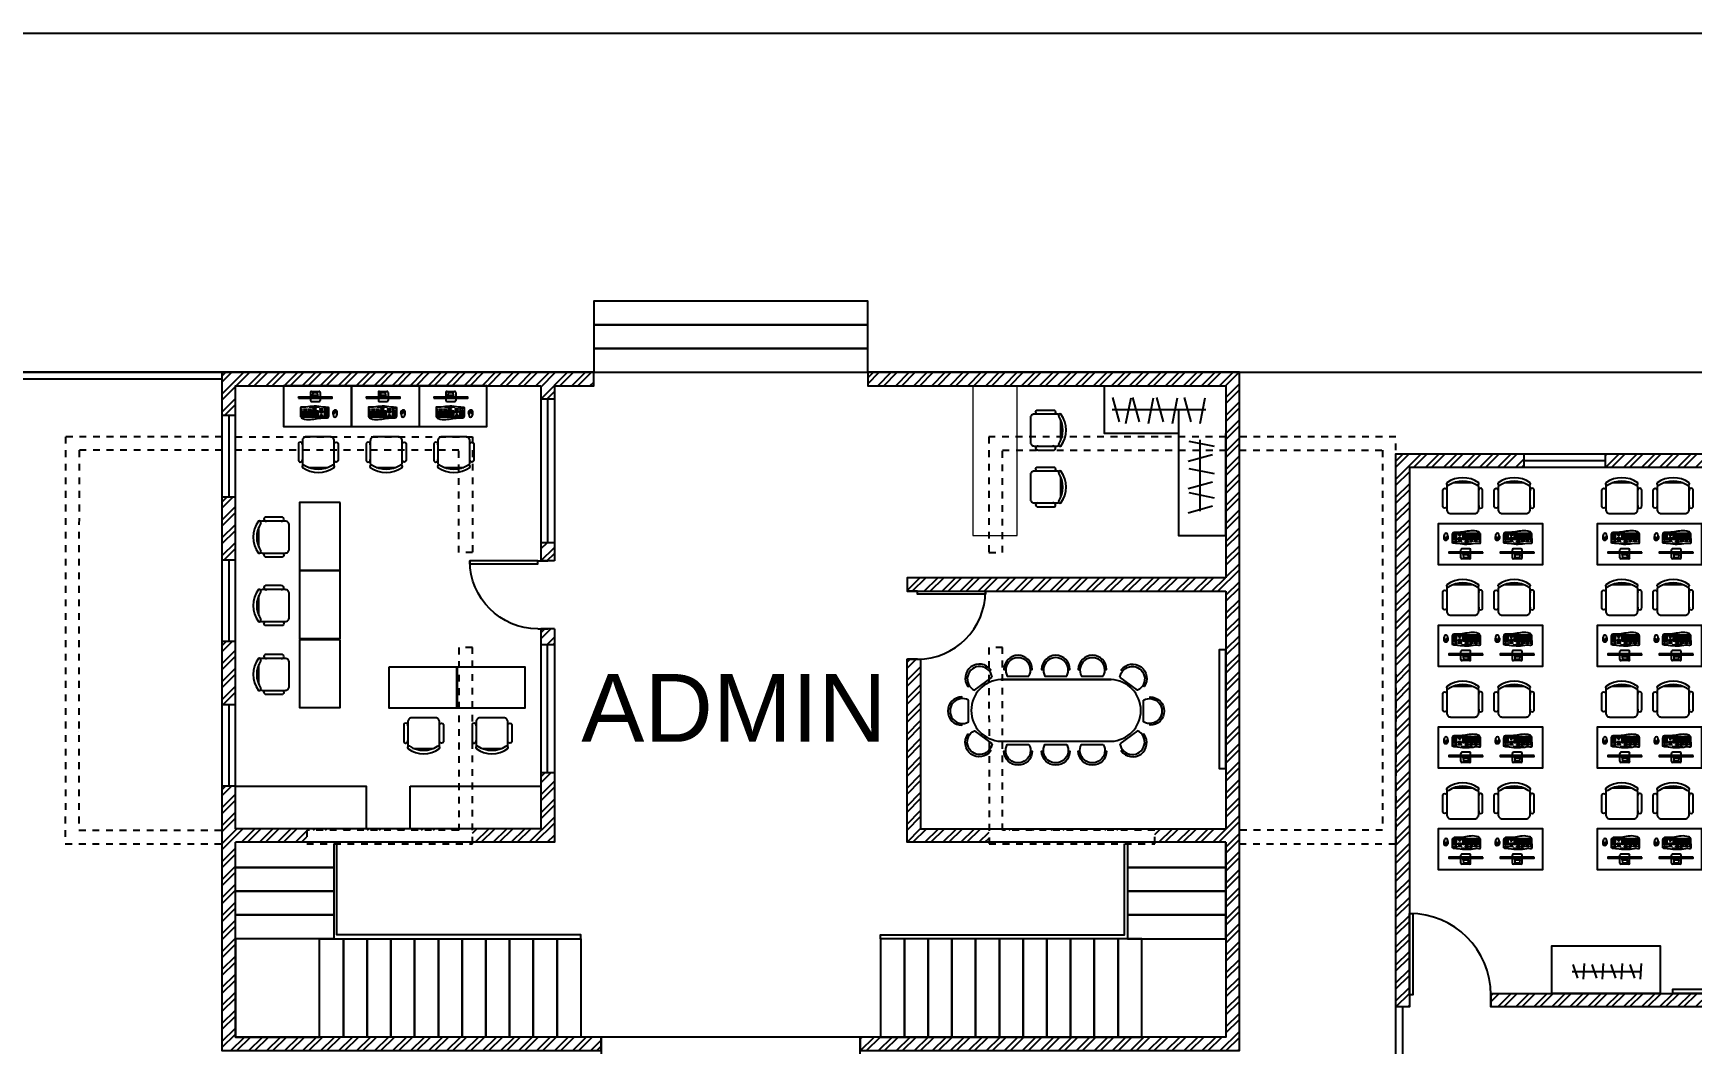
# Model space of a CAD drawing. Header units: metres. Extents: x 217 to 1422, y -179 to 129.
# Drawn here: x 1212.67 to 1237.12, y 86.09 to 100.99 of the extents above; entities that cross this region are included whole.
import ezdxf

# ---------------------------------------------------------------- set-up
doc = ezdxf.new("R2010")
doc.units = ezdxf.units.M
doc.header["$LTSCALE"] = 0.5
doc.header["$MEASUREMENT"] = 0
doc.linetypes.add('DASHED2', pattern=[0.375, 0.25, -0.125])
doc.styles.get("Standard").update_dxf_attribs({"font": 'arial.ttf'})
pattern_1 = [(45, (801.5905, 0), (-0.13258252, 0.13258252), []), (45, (801.67888, 0), (-0.13258252, 0.13258252), [])]

# ---------------------------------------------------------------- blocks, each defined once
blk = doc.blocks.new('*U14')
for p, q in [((-40, 0), (-40, 6)), ((0, 0), (0, 6))]:
    blk.add_line(p, q)
blk.add_lwpolyline([(0, 0), (0, -40), (-1.75, -40), (-1.75, 0)], close=True)
blk.add_arc((0, 0), 40, 180, 270)
blk = doc.blocks.new('Dell S2340T 23-Inch 10-point Multi-Touch Monitor')
at = {"color": 0}
for p, q in [((-269, -94), (-264, -89)), ((-264, -89), (264, -89)), ((-77, -17), (-77, -89)), ((-77, -109), (-77, -143)), ((-40, -70), (-36, -14)), ((-29, -14), (-29, -17)), ((-29, -14), (-29, -17)), ((-25, -60), (-25, -82)), ((-25, -60), (-24, -60)), ((-24, -60), (-24, -89)), ((-24, -63), (24, -63)), ((24, -60), (24, -89)), ((24, -60), (25, -60)), ((25, -60), (25, -82)), ((29, -14), (29, -17)), ((29, -14), (29, -17)), ((40, -70), (36, -14)), ((77, -17), (77, -89)), ((77, -109), (77, -143)), ((269, -94), (264, -89))]:
    blk.add_line(p, q, dxfattribs=at)
for points in [[(-60, 0), (60, 0)], [(-269, -109), (269, -109), (269, -94), (-269, -94), (-269, -109)], [(-60, -160), (60, -160)], [(-36, -14), (36, -14)], [(-29, -17), (29, -17)], [(-29, -17), (29, -17)]]:
    blk.add_lwpolyline(points, dxfattribs=at)
for points in [[(-40, -70, 0.263666), (-37, -80), (-34, -82), (-25, -82)], [(40, -70, -0.263666), (37, -80), (34, -82), (25, -82)]]:
    blk.add_lwpolyline(points, format="xyb", dxfattribs=at)
for centre, radius in [((-61, -4), 1.73), ((-46, -4), 1.73), ((-36, -102), 1.14), ((-32, -4), 1.73), ((-18, -4), 1.73), ((-3, -4), 1.73), ((11, -4), 1.73), ((25, -4), 1.73), ((36, -102), 1.14), ((39, -4), 1.73)]:
    blk.add_circle(centre, radius, dxfattribs=at)
for centre, start, end in [((-60, -17), 90, 180), ((60, -17), 0, 90), ((-60, -143), 180, 270), ((60, -143), 270, 0)]:
    blk.add_arc(centre, 17.2, start, end, dxfattribs=at)
blk = doc.blocks.new('keyboard_top')
at = {"color": 0}
for points in [[(233, -76), (233, -26, 0.165941), (205, -17, -0.04592), (141, -12, 0.046884), (0, 0, 0.043941), (-135, -14, -0.081459), (-182, -12, 0.073722), (-206, -13, 0.278236), (-218, -23), (-217, -154, 0.414214), (-202, -168), (218, -167, 0.414214), (233, -152)], [(218, -167), (-202, -168, -0.198912), (-213, -164, 0.237087), (-181, -196, 0.110077), (-61, -209, 0.017919), (47, -193, -0.053396), (161, -185, 0.017301), (204, -185, 0.36209), (228, -163, -0.184401), (218, -167)]]:
    blk.add_lwpolyline(points, format="xyb", close=True, dxfattribs=at)
at = {"color": 0, "lineweight": 0}
for points in [[(-201, -38), (-189, -38)], [(-201, -38), (-201, -51)], [(-201, -51), (-189, -51)], [(-200, -70), (-188, -70)], [(-200, -70), (-200, -83)], [(-200, -83), (-188, -83)], [(-200, -87), (-188, -86)], [(-200, -87), (-200, -100)], [(-200, -100), (-188, -99)], [(-200, -104), (-188, -104)], [(-200, -104), (-200, -117)], [(-200, -117), (-188, -117)], [(-200, -122), (-173, -122)], [(-200, -122), (-200, -135)], [(-200, -135), (-173, -135)], [(-200, -139), (-173, -139)], [(-200, -139), (-200, -152)], [(-200, -152), (-173, -152)], [(-189, -38), (-189, -51)], [(-188, -70), (-188, -83)], [(-188, -86), (-188, -99)], [(-188, -104), (-188, -117)], [(-185, -70), (-185, -83)], [(-185, -70), (-173, -70)], [(-185, -83), (-173, -83)], [(-185, -86), (-185, -99)], [(-185, -86), (-173, -86)], [(-185, -99), (-173, -99)], [(-185, -104), (-173, -104)], [(-185, -104), (-185, -117)], [(-185, -117), (-173, -117)], [(-173, -70), (-173, -83)], [(-173, -86), (-173, -99)], [(-173, -104), (-173, -117)], [(-173, -122), (-173, -135)], [(-173, -139), (-173, -152)], [(-171, -38), (-171, -51)], [(-171, -38), (-159, -38)], [(-171, -51), (-159, -51)], [(-170, -70), (-170, -83)], [(-170, -70), (-158, -70)], [(-170, -83), (-158, -83)], [(-170, -86), (-170, -99)], [(-170, -86), (-158, -86)], [(-170, -99), (-158, -99)], [(-170, -104), (-158, -104)], [(-170, -104), (-170, -117)], [(-170, -117), (-158, -117)], [(-170, -122), (-170, -135)], [(-170, -122), (-158, -122)], [(-170, -135), (-158, -135)], [(-170, -139), (-158, -139)], [(-170, -139), (-170, -152)], [(-170, -152), (-158, -152)], [(-159, -38), (-159, -51)], [(-158, -70), (-158, -83)], [(-158, -86), (-158, -99)], [(-158, -104), (-158, -117)], [(-158, -122), (-158, -135)], [(-158, -139), (-158, -152)], [(-156, -38), (-156, -51)], [(-156, -38), (-144, -38)], [(-156, -51), (-144, -51)], [(-156, -70), (-144, -70)], [(-156, -70), (-156, -83)], [(-156, -83), (-144, -83)], [(-156, -86), (-144, -86)], [(-156, -86), (-156, -99)], [(-156, -99), (-144, -99)], [(-156, -104), (-144, -104)], [(-156, -104), (-156, -117)], [(-156, -117), (-144, -117)], [(-156, -122), (-144, -122)], [(-156, -122), (-156, -135)], [(-156, -135), (-144, -135)], [(-156, -139), (-156, -152)], [(-156, -139), (-129, -139)], [(-156, -152), (-129, -152)], [(-144, -38), (-144, -51)], [(-144, -70), (-144, -83)], [(-144, -86), (-144, -99)], [(-144, -104), (-144, -117)], [(-144, -122), (-144, -135)], [(-142, -38), (-130, -38)], [(-142, -38), (-142, -51)], [(-142, -51), (-130, -51)], [(-141, -70), (-141, -83)], [(-141, -70), (-129, -70)], [(-141, -83), (-129, -83)], [(-141, -86), (-141, -99)], [(-141, -86), (-129, -86)], [(-141, -99), (-129, -99)], [(-141, -104), (-129, -104)], [(-141, -104), (-141, -117)], [(-141, -117), (-129, -117)], [(-141, -122), (-129, -122)], [(-141, -122), (-141, -135)], [(-141, -135), (-129, -135)], [(-130, -38), (-130, -51)], [(-129, -70), (-129, -83)], [(-129, -86), (-129, -99)], [(-129, -104), (-129, -117)], [(-129, -122), (-129, -135)], [(-129, -139), (-129, -152)], [(-127, -38), (-127, -51)], [(-127, -38), (-115, -38)], [(-127, -51), (-115, -51)], [(-126, -70), (-126, -83)], [(-126, -70), (-114, -70)], [(-126, -83), (-114, -83)], [(-126, -86), (-126, -99)], [(-126, -86), (-114, -86)], [(-126, -99), (-114, -99)], [(-126, -104), (-114, -104)], [(-126, -104), (-126, -117)], [(-126, -117), (-114, -117)], [(-126, -122), (-126, -135)], [(-126, -122), (-114, -122)], [(-126, -135), (-114, -135)], [(-126, -139), (-11, -138)], [(-126, -139), (-126, -152)], [(-126, -152), (-11, -151)], [(-115, -38), (-115, -51)], [(-114, -70), (-114, -83)], [(-114, -86), (-114, -99)], [(-114, -104), (-114, -117)], [(-114, -122), (-114, -135)], [(-112, -70), (-100, -70)], [(-112, -70), (-112, -83)], [(-112, -83), (-100, -83)], [(-112, -86), (-100, -86)], [(-112, -86), (-112, -99)], [(-112, -99), (-100, -99)], [(-112, -104), (-100, -104)], [(-112, -104), (-112, -117)], [(-112, -117), (-100, -117)], [(-112, -122), (-100, -122)], [(-112, -122), (-112, -135)], [(-112, -135), (-100, -135)], [(-101, -38), (-101, -51)], [(-101, -38), (-89, -38)], [(-101, -51), (-89, -51)], [(-100, -70), (-100, -83)], [(-100, -86), (-100, -99)], [(-100, -104), (-100, -117)], [(-100, -122), (-100, -135)], [(-97, -70), (-97, -83)], [(-97, -70), (-85, -70)], [(-97, -83), (-85, -83)], [(-97, -86), (-97, -99)], [(-97, -86), (-85, -86)], [(-97, -99), (-85, -99)], [(-97, -104), (-85, -103)], [(-97, -104), (-97, -117)], [(-97, -117), (-85, -116)], [(-97, -122), (-85, -121)], [(-97, -122), (-96, -135)], [(-96, -135), (-84, -134)], [(-89, -38), (-89, -51)], [(-86, -38), (-86, -51)], [(-86, -38), (-74, -38)], [(-86, -51), (-74, -51)], [(-85, -70), (-85, -83)], [(-85, -86), (-85, -99)], [(-85, -103), (-85, -116)], [(-85, -121), (-84, -134)], [(-82, -70), (-70, -69)], [(-82, -70), (-82, -83)], [(-82, -83), (-70, -82)], [(-82, -86), (-82, -99)], [(-82, -86), (-70, -86)], [(-82, -99), (-70, -99)], [(-82, -103), (-70, -103)], [(-82, -103), (-81, -116)], [(-81, -116), (-69, -116)], [(-81, -121), (-81, -134)], [(-81, -121), (-69, -121)], [(-81, -134), (-69, -134)], [(-74, -38), (-74, -51)], [(-72, -38), (-60, -38)], [(-72, -38), (-72, -51)], [(-72, -51), (-60, -51)], [(-70, -69), (-70, -82)], [(-70, -86), (-70, -99)], [(-70, -103), (-69, -116)], [(-69, -121), (-69, -134)], [(-68, -69), (-56, -69)], [(-68, -69), (-67, -82)], [(-67, -82), (-55, -82)], [(-67, -86), (-55, -86)], [(-67, -86), (-67, -99)], [(-67, -99), (-55, -99)], [(-67, -103), (-55, -103)], [(-67, -103), (-67, -116)], [(-67, -116), (-55, -116)], [(-67, -121), (-55, -121)], [(-67, -121), (-67, -134)], [(-67, -134), (-55, -134)], [(-60, -38), (-60, -51)], [(-57, -38), (-57, -51)], [(-57, -38), (-45, -38)], [(-57, -51), (-45, -51)], [(-56, -69), (-55, -82)], [(-55, -86), (-55, -99)], [(-55, -103), (-55, -116)], [(-55, -121), (-55, -134)], [(-52, -69), (-52, -82)], [(-52, -69), (-40, -69)], [(-52, -82), (-40, -82)], [(-52, -86), (-52, -99)], [(-52, -86), (-40, -86)], [(-52, -99), (-40, -99)], [(-52, -103), (-40, -103)], [(-52, -103), (-52, -116)], [(-52, -116), (-40, -116)], [(-52, -121), (-40, -121)], [(-52, -121), (-52, -134)], [(-52, -134), (-40, -134)], [(-45, -38), (-45, -51)], [(-40, -69), (-40, -82)], [(-40, -86), (-40, -99)], [(-40, -103), (-40, -116)], [(-40, -121), (-40, -134)], [(-37, -69), (-37, -82)], [(-37, -69), (-25, -69)], [(-37, -82), (-25, -82)], [(-37, -86), (-37, -99)], [(-37, -86), (-25, -86)], [(-37, -99), (-25, -99)], [(-37, -103), (-25, -103)], [(-37, -103), (-37, -116)], [(-37, -116), (-25, -116)], [(-37, -121), (-37, -134)], [(-37, -121), (-25, -121)], [(-37, -134), (-25, -134)], [(-28, -19), (1, -18)], [(-28, -38), (-16, -37)], [(-28, -38), (-28, -51)], [(-28, -51), (-16, -50)], [(-26, -16), (1, -16)], [(-25, -69), (-25, -82)], [(-25, -86), (-25, -99)], [(-25, -103), (-25, -116)], [(-25, -121), (-25, -134)], [(-23, -69), (-11, -69)], [(-23, -69), (-23, -82)], [(-23, -82), (-11, -82)], [(-23, -86), (-11, -86)], [(-23, -86), (-23, -99)], [(-23, -99), (-11, -99)], [(-23, -103), (-11, -103)], [(-23, -103), (-23, -116)], [(-23, -116), (-11, -116)], [(-23, -121), (-11, -121)], [(-23, -121), (-23, -134)], [(-23, -134), (-11, -134)], [(-16, -37), (-16, -50)], [(-13, -37), (-13, -50)], [(-13, -37), (-1, -37)], [(-13, -50), (-1, -50)], [(-11, -69), (-11, -82)], [(-11, -86), (-11, -99)], [(-11, -103), (-11, -116)], [(-11, -121), (-11, -134)], [(-11, -138), (-11, -151)], [(-8, -69), (-8, -82)], [(-8, -69), (4, -69)], [(-8, -82), (4, -82)], [(-8, -86), (-8, -99)], [(-8, -86), (4, -86)], [(-8, -99), (4, -99)], [(-8, -103), (4, -103)], [(-8, -103), (-8, -116)], [(-8, -116), (4, -116)], [(-8, -121), (4, -121)], [(-8, -121), (-8, -134)], [(-8, -134), (4, -134)], [(-7, -138), (20, -138)], [(-7, -138), (-7, -151)], [(-7, -151), (20, -151)], [(-1, -37), (-1, -50)], [(1, -7), (1, -16)], [(1, -18), (1, -25)], [(2, -37), (14, -37)], [(2, -37), (2, -50)], [(2, -50), (14, -50)], [(4, -7), (5, -16)], [(4, -69), (4, -82)], [(4, -86), (4, -99)], [(4, -103), (4, -116)], [(4, -121), (4, -134)], [(5, -16), (30, -16)], [(5, -18), (5, -25)], [(5, -18), (30, -18)], [(7, -69), (7, -82)], [(7, -69), (19, -69)], [(7, -82), (19, -82)], [(7, -86), (7, -99)], [(7, -86), (19, -86)], [(7, -99), (19, -99)], [(7, -103), (19, -103)], [(7, -103), (8, -116)], [(8, -116), (20, -116)], [(8, -121), (8, -134)], [(8, -121), (20, -121)], [(8, -134), (20, -134)], [(14, -37), (14, -50)], [(17, -37), (17, -50)], [(17, -37), (29, -37)], [(17, -50), (29, -50)], [(19, -69), (19, -82)], [(19, -86), (19, -99)], [(19, -103), (20, -116)], [(20, -121), (20, -134)], [(20, -138), (20, -151)], [(23, -69), (35, -69)], [(23, -69), (23, -82)], [(23, -82), (35, -82)], [(23, -86), (35, -86)], [(23, -86), (23, -99)], [(23, -99), (35, -99)], [(23, -103), (35, -103)], [(23, -103), (23, -116)], [(23, -116), (35, -116)], [(23, -121), (65, -121)], [(23, -121), (23, -134)], [(23, -134), (65, -134)], [(23, -138), (35, -138)], [(23, -138), (23, -151)], [(23, -151), (35, -151)], [(29, -37), (29, -50)], [(35, -69), (35, -82)], [(35, -86), (35, -99)], [(35, -103), (35, -116)], [(35, -138), (35, -151)], [(38, -69), (38, -82)], [(38, -69), (65, -69)], [(38, -82), (65, -82)], [(38, -86), (38, -99)], [(38, -86), (50, -86)], [(38, -99), (50, -99)], [(38, -103), (65, -103)], [(38, -103), (38, -116)], [(38, -116), (65, -116)], [(38, -138), (65, -138)], [(38, -138), (38, -151)], [(38, -151), (65, -151)], [(50, -86), (50, -99)], [(53, -86), (53, -99)], [(53, -86), (65, -86)], [(53, -99), (65, -99)], [(65, -69), (65, -82)], [(65, -86), (65, -99)], [(65, -103), (65, -116)], [(65, -121), (65, -134)], [(65, -138), (65, -151)], [(82, -37), (82, -50)], [(82, -37), (94, -37)], [(82, -50), (94, -50)], [(83, -69), (83, -82)], [(83, -69), (95, -69)], [(83, -82), (95, -82)], [(83, -85), (83, -98)], [(83, -85), (95, -85)], [(83, -98), (95, -98)], [(89, -138), (101, -138)], [(89, -138), (89, -151)], [(89, -151), (101, -151)], [(94, -37), (94, -50)], [(95, -69), (95, -82)], [(95, -85), (95, -98)], [(97, -37), (97, -50)], [(97, -37), (109, -37)], [(97, -50), (109, -50)], [(98, -69), (98, -82)], [(98, -69), (110, -69)], [(98, -82), (110, -82)], [(98, -85), (98, -98)], [(98, -85), (110, -85)], [(98, -98), (110, -98)], [(101, -138), (101, -151)], [(104, -121), (104, -134)], [(104, -121), (116, -121)], [(104, -134), (116, -134)], [(104, -138), (116, -138)], [(104, -138), (104, -151)], [(104, -151), (116, -151)], [(109, -37), (109, -50)], [(110, -69), (110, -82)], [(110, -85), (110, -98)], [(111, -37), (123, -37)], [(111, -37), (111, -50)], [(111, -50), (123, -50)], [(112, -69), (124, -69)], [(112, -69), (112, -82)], [(112, -82), (124, -82)], [(112, -85), (124, -85)], [(112, -85), (112, -98)], [(112, -98), (124, -98)], [(116, -121), (116, -134)], [(116, -138), (116, -151)], [(119, -138), (131, -138)], [(119, -138), (119, -151)], [(119, -151), (131, -151)], [(123, -37), (123, -50)], [(124, -69), (124, -82)], [(124, -85), (124, -98)], [(126, -37), (126, -50)], [(126, -37), (138, -37)], [(126, -50), (138, -50)], [(127, -69), (127, -82)], [(127, -69), (139, -69)], [(127, -82), (139, -82)], [(127, -85), (128, -98)], [(127, -85), (139, -85)], [(128, -98), (140, -98)], [(131, -138), (131, -151)], [(138, -37), (138, -50)], [(139, -69), (139, -82)], [(139, -85), (140, -98)], [(156, -35), (156, -48)], [(156, -35), (168, -35)], [(156, -48), (168, -48)], [(157, -69), (157, -82)], [(157, -69), (169, -69)], [(157, -82), (169, -82)], [(157, -85), (157, -98)], [(157, -85), (169, -85)], [(157, -98), (169, -98)], [(157, -103), (169, -103)], [(157, -103), (157, -116)], [(157, -116), (169, -116)], [(157, -121), (157, -134)], [(157, -121), (169, -121)], [(157, -134), (169, -134)], [(157, -138), (169, -138)], [(157, -138), (157, -151)], [(157, -151), (169, -151)], [(168, -35), (168, -48)], [(169, -69), (169, -82)], [(169, -85), (169, -98)], [(169, -103), (169, -116)], [(169, -121), (169, -134)], [(169, -138), (169, -151)], [(172, -69), (184, -69)], [(172, -69), (172, -82)], [(172, -82), (184, -82)], [(172, -85), (184, -85)], [(172, -85), (172, -98)], [(172, -98), (184, -98)], [(172, -103), (184, -102)], [(172, -103), (172, -116)], [(172, -116), (184, -115)], [(172, -121), (184, -120)], [(172, -121), (172, -134)], [(172, -134), (184, -133)], [(172, -138), (184, -138)], [(172, -138), (172, -151)], [(172, -151), (184, -151)], [(176, -34), (176, -47)], [(176, -34), (188, -34)], [(176, -47), (188, -47)], [(184, -69), (184, -82)], [(184, -85), (184, -98)], [(184, -102), (184, -115)], [(184, -120), (184, -133)], [(184, -138), (184, -151)], [(187, -69), (199, -68)], [(187, -69), (187, -82)], [(187, -82), (199, -81)], [(187, -85), (187, -98)], [(187, -85), (199, -85)], [(187, -98), (199, -98)], [(187, -102), (199, -102)], [(187, -102), (187, -115)], [(187, -115), (199, -115)], [(187, -120), (199, -120)], [(187, -120), (187, -133)], [(187, -133), (199, -133)], [(187, -138), (199, -138)], [(187, -138), (187, -151)], [(187, -151), (199, -151)], [(188, -34), (188, -47)], [(197, -34), (197, -47)], [(197, -34), (209, -34)], [(197, -47), (209, -47)], [(199, -68), (199, -81)], [(199, -85), (199, -98)], [(199, -102), (199, -115)], [(199, -120), (199, -133)], [(199, -138), (199, -151)], [(202, -68), (202, -81)], [(202, -68), (214, -68)], [(202, -81), (214, -81)], [(202, -85), (202, -98)], [(202, -85), (214, -85)], [(202, -98), (214, -98)], [(202, -102), (214, -102)], [(202, -102), (202, -115)], [(202, -115), (214, -115)], [(202, -120), (202, -133)], [(202, -120), (214, -120)], [(202, -133), (214, -133)], [(202, -138), (214, -138)], [(202, -138), (202, -151)], [(202, -151), (214, -151)], [(209, -34), (209, -47)], [(214, -68), (214, -81)], [(214, -85), (214, -98)], [(214, -102), (214, -115)], [(214, -120), (214, -133)], [(214, -138), (214, -151)]]:
    blk.add_lwpolyline(points, dxfattribs=at)
for points in [[(1, -25, -0.037715), (-22, -24, -0.328345), (-28, -19)], [(-26, -16, -0.157731), (-22, -12, -0.08747), (1, -7, -0.08747)], [(4, -7, -0.086643), (27, -12, -0.237073), (30, -16)], [(30, -18, -0.11266), (29, -21, -0.188542), (24, -24, -0.031584), (5, -25, -0.031584)]]:
    blk.add_lwpolyline(points, format="xyb", dxfattribs=at)
for centre in [(-74, -18), (-64, -18), (-55, -18), (-46, -18), (-36, -18), (38, -18), (48, -18), (57, -18), (67, -18), (76, -18)]:
    blk.add_circle(centre, 3.55, dxfattribs=at)
blk = doc.blocks.new('mouse')
for points in [[(334045, 233767, 0.241004), (334019, 233758, 0.217003), (334017, 233677, 0.752527), (334065, 233674, 0.115399), (334076, 233730, 0.099122), (334070, 233756, 0.240483), (334045, 233767)], [(334035, 233767, 0.055019), (334030, 233749, 0.050601), (334029, 233733, -0.084687), (334028, 233722, -0.175899), (334016, 233704, -0.569307), (334010, 233707, -0.064428), (334010, 233730, -0.081238), (334019, 233758, -0.150456), (334035, 233767)], [(334054, 233766, -0.141108), (334056, 233732, 0.211379), (334058, 233722, 0.412702), (334028, 233722, 0.176997), (334030, 233733, -0.141094), (334036, 233767, -0.080592), (334045, 233767, -0.075205), (334054, 233766)], [(334040, 233743), (334041, 233757, -0.837339), (334046, 233756), (334046, 233740, -1), (334040, 233740)], [(334056, 233766, -0.071754), (334059, 233744, -0.043169), (334058, 233730, 0.269309), (334069, 233701, 0.36617), (334074, 233703, 0.160325), (334070, 233756, 0.150096), (334056, 233766)]]:
    blk.add_lwpolyline(points, format="xyb", close=True)
blk = doc.blocks.new('ghe 2')
blk.add_line((-466, 151), (-466, -151))
for points in [[(-121, 243, 1.333333), (-121, 304), (-362, 304, 1), (-344, 243)], [(-434, 213, 0.829608), (-466, 243, 0.333333), (-466, -243, 0.829608), (-434, -213)], [(-433, 213, 0.290756), (-433, -213)], [(-433, -236, 0.120944), (-405, -243), (-61, -243, 0.414214), (0, -182), (0, 182, 0.414214), (-61, 243), (-405, 243, 0.120944), (-433, 236)], [(-121, -244, -1.333333), (-121, -305), (-344, -305, -1.333333), (-344, -244)]]:
    blk.add_lwpolyline(points, format="xyb")
blk = doc.blocks.new('computer lab desk')
at = {"ltscale": 0.5, "transparency": 33554687}
blk.add_lwpolyline([(284.111, 80.678), (283.511, 80.678), (283.511, 79.678), (284.111, 79.678)], close=True, dxfattribs=at)
at = {"transparency": 33554687, "xscale": 0.0009661835748791984, "yscale": 0.0009661835748791984, "zscale": 0.0009661835748791984}
blk.add_blockref('ghe 2', (283.361, 80.167), dxfattribs=at)
at = {"transparency": 33554687, "xscale": 0.0009295408759650754, "yscale": 0.0009295408759650754, "zscale": 0.0009295408759650754, "rotation": 270}
for name, p in [('Dell S2340T 23-Inch 10-point Multi-Touch Monitor', (284.031, 80.211)), ('keyboard_top', (283.811, 80.227)), ('mouse', (66.458, 390.424))]:
    blk.add_blockref(name, p, dxfattribs=at)
blk = doc.blocks.new('computer desk 1')
at = {"ltscale": 0.5, "transparency": 33554687}
for points in [[(283.542, 79.899), (282.632, 79.899), (282.632, 79.299), (283.542, 79.299)], [(283.542, 79.299), (284.175, 79.299), (284.175, 79.899), (283.542, 79.899)]]:
    blk.add_lwpolyline(points, dxfattribs=at)
at = {"transparency": 33554687, "xscale": 0.0009295408759650756, "yscale": 0.0009295408759650756, "zscale": 0.0009295408759650756}
for name, p in [('Dell S2340T 23-Inch 10-point Multi-Touch Monitor', (283.009, 79.818)), ('Dell S2340T 23-Inch 10-point Multi-Touch Monitor', (283.767, 79.818)), ('keyboard_top', (282.993, 79.599)), ('mouse', (-27.204, -137.754)), ('keyboard_top', (283.751, 79.599)), ('mouse', (-26.445, -137.754))]:
    blk.add_blockref(name, p, dxfattribs=at)
at = {"transparency": 33554687, "xscale": 0.0009661835748791986, "yscale": 0.0009661835748791986, "zscale": 0.0009661835748791986, "rotation": 90.00000000000001}
for p in [(283.054, 79.149), (283.812, 79.149)]:
    blk.add_blockref('ghe 2', p, dxfattribs=at)
blk = doc.blocks.new('*U50')
at = {"ltscale": 0.5, "transparency": 33554687}
for p, q in [((0.084, -0.1), (0.016, 0.103)), ((0.178, 0.116), (0.165, -0.117))]:
    blk.add_line(p, q, dxfattribs=at)
blk = doc.blocks.new('*U52')
at = {"color": 0, "linetype": 'ByBlock', "lineweight": -2, "transparency": 16777216, "rotation": 270}
for p in [(320.023, 46.915), (320.023, 46.635), (320.023, 46.356), (320.023, 46.076)]:
    blk.add_blockref('*U50', p, dxfattribs=at)
blk = doc.blocks.new('*U53')
at = {"ltscale": 0.5, "transparency": 33554687}
for p, q in [((0.084, -0.1), (0.016, 0.103)), ((0.178, 0.116), (0.165, -0.117))]:
    blk.add_line(p, q, dxfattribs=at)
blk = doc.blocks.new('*U54')
at = {"color": 0, "linetype": 'ByBlock', "lineweight": -2, "transparency": 16777216, "rotation": 270}
for p in [(287.998, 81.357), (287.998, 81.078), (287.998, 80.798), (287.998, 80.518)]:
    blk.add_blockref('*U53', p, dxfattribs=at)
blk = doc.blocks.new('computer lab')
at = {"ltscale": 0.5, "transparency": 33554687}
for p, q in [((329.032, 47.168), (329.032, 47.368)), ((320.023, 46.915), (320.023, 45.892)), ((326.635, 46.843), (325.611, 46.843))]:
    blk.add_line(p, q, dxfattribs=at)
at = {"transparency": 33554687}
blk.add_lwpolyline([(327.832, 47.168), (319.67, 47.168), (319.67, 39.415), (329.032, 39.415), (329.032, 47.368), (329.232, 47.368), (329.232, 39.215), (319.47, 39.215), (319.47, 47.368), (327.832, 47.368)], close=True, dxfattribs=at)
at = {"ltscale": 0.5, "transparency": 33554687}
for points in [[(319.67, 47.168), (320.37, 47.168), (320.37, 45.668), (319.67, 45.668)], [(322.151, 47.168), (325.151, 47.168), (325.151, 47.105), (322.151, 47.105)], [(325.335, 47.168), (326.935, 47.168), (326.935, 46.468), (325.335, 46.468)]]:
    blk.add_lwpolyline(points, close=True, dxfattribs=at)
at = {"transparency": 33554687, "xscale": 0.02999999999999977, "yscale": 0.02999999999999977, "zscale": 0.02999999999999977}
blk.add_blockref('*U14', (329.032, 47.188), dxfattribs=at)
at = {"transparency": 33554687, "rotation": 270}
blk.add_blockref('*U54', (245.277, 334.841), dxfattribs=at)
at = {"transparency": 33554687}
for name, p in [('*U52', (0, 0)), ('computer lab desk', (38.027, -33.85)), ('computer desk 1', (37.403, -34.556)), ('computer desk 1', (39.746, -34.556)), ('computer desk 1', (42.09, -34.556)), ('computer desk 1', (44.434, -34.556)), ('computer desk 1', (37.403, -36.056)), ('computer desk 1', (39.746, -36.056)), ('computer desk 1', (42.09, -36.056)), ('computer desk 1', (44.434, -36.056)), ('computer desk 1', (37.403, -37.556)), ('computer desk 1', (39.746, -37.556)), ('computer desk 1', (42.09, -37.556)), ('computer desk 1', (44.434, -37.556)), ('computer desk 1', (37.403, -39.056)), ('computer desk 1', (39.746, -39.056)), ('computer desk 1', (42.09, -39.056)), ('computer desk 1', (44.434, -39.056))]:
    blk.add_blockref(name, p, dxfattribs=at)
blk = doc.blocks.new('ban12c el1200x3300')
for points in [[(-1293, 1835), (-1266, 1855, 1), (-1709, 1529), (-1682, 1548)], [(-492, 1864), (-459, 1864, 1), (-1009, 1864), (-975, 1864)], [(242, 1864), (275, 1864, 1), (-275, 1864), (-242, 1864)], [(954, 1864), (988, 1864, 1), (438, 1864), (471, 1864)], [(1301, 1835), (1274, 1855, -1), (1717, 1529), (1690, 1548)], [(-1067, 1666, 0.964167), (-1067, 466), (1076, 466, 0.964167), (1076, 1666), (-1067, 1666), (1076, 1666)], [(-1828, 1295), (-1828, 1329, 1), (-1828, 779), (-1828, 812)], [(1836, 1295), (1836, 1329, -1), (1836, 779), (1836, 812)], [(-1293, 297), (-1266, 277, -1), (-1709, 603), (-1682, 583)], [(1301, 297), (1274, 277, 1), (1717, 603), (1690, 583)], [(-492, 275), (-459, 275, -1), (-1009, 275), (-975, 275)], [(242, 275), (275, 275, -1), (-275, 275), (-242, 275)], [(954, 275), (988, 275, -1), (438, 275), (471, 275)]]:
    blk.add_lwpolyline(points, format="xyb")
for points in [[(-522, 1734, 1.696071), (-945, 1734)], [(212, 1734, 1.696071), (-212, 1734)], [(924, 1734, 1.696071), (501, 1734)], [(-1240, 1713, 1.696071), (-1581, 1462)], [(1248, 1713, -1.696071), (1589, 1462)], [(-1698, 1266, 1.696071), (-1698, 842)], [(1706, 1266, -1.696071), (1706, 842)], [(-1240, 419, -1.696071), (-1581, 670)], [(1248, 419, 1.696071), (1589, 670)], [(-522, 405, -1.696071), (-945, 405)], [(212, 405, -1.696071), (-212, 405)], [(924, 405, -1.696071), (501, 405)]]:
    blk.add_lwpolyline(points, format="xyb", close=True)
blk = doc.blocks.new('PLAN GF')
at = {"ltscale": 0.5, "transparency": 33554636}
h = blk.add_hatch(dxfattribs=at)
h.set_pattern_fill('ANSI32', color=256, scale=0.5)
h.set_pattern_definition(pattern_1)
h.paths.add_polyline_path([(1131.279, 82.772), (1121.007, 82.772), (1121.007, 81.196), (1121.207, 81.196), (1121.207, 82.572), (1128.452, 82.572), (1128.452, 78.796), (1128.557, 78.796), (1128.652, 78.796), (1128.652, 82.572), (1131.279, 82.572)])
h.paths.add_polyline_path([(1121.207, 79.696), (1121.007, 79.696), (1121.007, 76.696), (1121.207, 76.696)])
h.paths.add_polyline_path([(1121.207, 75.196), (1121.007, 75.196), (1121.007, 72.242), (1121.207, 72.242), (1121.207, 73.619), (1128.452, 73.619), (1128.452, 69.842), (1128.652, 69.842), (1128.652, 73.619), (1128.652, 77.396), (1128.452, 77.396), (1128.452, 73.819), (1121.207, 73.819)])
h.paths.add_polyline_path([(1121.207, 70.742), (1121.007, 70.742), (1121.007, 67.742), (1121.207, 67.742)])
h.paths.add_polyline_path([(1128.652, 68.442), (1128.452, 68.442), (1128.452, 64.866), (1121.207, 64.866), (1121.207, 66.242), (1121.007, 66.242), (1121.007, 63.289), (1121.207, 63.289), (1121.207, 64.666), (1128.452, 64.666), (1128.452, 60.889), (1128.652, 60.889), (1128.652, 64.666)])
h.paths.add_polyline_path([(1121.207, 61.789), (1121.007, 61.789), (1121.007, 58.789), (1121.207, 58.789)])
h.paths.add_polyline_path([(1130.769, 55.712), (1128.652, 55.712), (1128.652, 59.489), (1128.452, 59.489), (1128.452, 55.912), (1121.207, 55.912), (1121.207, 57.289), (1121.007, 57.289), (1121.007, 55.712), (1121.007, 47.759), (1121.207, 47.759), (1121.207, 55.512), (1130.569, 55.512), (1130.569, 53.813), (1130.674, 53.813), (1130.769, 53.813)])
h.paths.add_polyline_path([(1130.769, 52.413), (1130.569, 52.413), (1130.569, 47.759), (1130.769, 47.759)], flags=17)
h.paths.add_polyline_path([(1136.995, 47.859), (1132.814, 47.859), (1132.814, 37.599), (1133.014, 37.599), (1133.014, 47.659), (1136.995, 47.659)])
h.paths.add_polyline_path([(1142.576, 47.859), (1138.395, 47.859), (1138.395, 47.659), (1142.376, 47.659), (1142.376, 37.599), (1142.576, 37.599)])
h.paths.add_polyline_path([(1136.161, 58.286), (1135.838, 58.286), (1135.838, 57.209), (1136.038, 57.209), (1136.038, 58.086), (1136.161, 58.086)])
h.paths.add_polyline_path([(1144.201, 58.286), (1137.161, 58.286), (1137.161, 58.086), (1144.201, 58.086)])
h.paths.add_polyline_path([(1136.038, 55.709), (1135.838, 55.709), (1135.838, 52.709), (1136.038, 52.709)])
h.paths.add_polyline_path([(1136.038, 51.209), (1135.838, 51.209), (1135.838, 50.132), (1137.719, 50.132), (1137.719, 50.332), (1136.038, 50.332)])
h.paths.add_polyline_path([(1142.219, 50.332), (1139.219, 50.332), (1139.219, 50.132), (1142.219, 50.132)])
h.paths.add_polyline_path([(1151.782, 50.332), (1148.782, 50.332), (1148.782, 50.132), (1151.782, 50.132)])
h.paths.add_polyline_path([(1156.844, 50.332), (1155.163, 50.332), (1155.163, 58.086), (1155.485, 58.086), (1155.485, 58.286), (1154.963, 58.286), (1154.963, 58.106), (1154.963, 56.906), (1154.963, 50.332), (1153.282, 50.332), (1153.282, 50.132), (1155.163, 50.132), (1156.844, 50.132)])
h.paths.add_polyline_path([(1153.763, 58.286), (1146.744, 58.286), (1146.744, 58.086), (1153.763, 58.086)])
h.paths.add_polyline_path([(1145.744, 58.286), (1145.401, 58.286), (1145.401, 58.106), (1145.401, 56.906), (1145.401, 50.332), (1143.719, 50.332), (1143.719, 50.132), (1145.601, 50.132), (1147.282, 50.132), (1147.282, 50.332), (1145.601, 50.332), (1145.601, 58.086), (1145.744, 58.086)])
h.paths.add_polyline_path([(1163.325, 58.286), (1156.485, 58.286), (1156.485, 58.086), (1163.325, 58.086)])
h.paths.add_polyline_path([(1164.725, 58.286), (1164.525, 58.286), (1164.525, 58.106), (1164.525, 56.906), (1164.525, 50.332), (1162.844, 50.332), (1162.844, 50.132), (1164.725, 50.132)])
h.paths.add_polyline_path([(1161.344, 50.332), (1158.344, 50.332), (1158.344, 50.132), (1161.344, 50.132)])
h.paths.add_polyline_path([(1145.674, 92.018), (1145.474, 92.018), (1145.474, 91.085), (1145.674, 91.085)])
h.paths.add_polyline_path([(1145.674, 89.885), (1145.474, 89.885), (1145.474, 85.988), (1151.064, 85.988), (1151.064, 86.188), (1145.674, 86.188), (1145.674, 87.638), (1145.674, 87.988), (1145.674, 88.338), (1145.674, 88.688), (1145.674, 89.059), (1146.724, 89.059), (1146.724, 89.238), (1148.965, 89.238), (1148.965, 89.259), (1148.248, 89.259), (1145.674, 89.259)])
h.paths.add_polyline_path([(1150.374, 90.09), (1150.174, 90.09), (1150.174, 89.259), (1149.165, 89.259), (1149.165, 89.059), (1150.374, 89.059)])
h.paths.add_polyline_path([(1150.374, 92.207), (1150.174, 92.207), (1150.174, 91.974), (1150.374, 91.974)])
h.paths.add_polyline_path([(1150.374, 93.481), (1150.174, 93.481), (1150.174, 93.207), (1150.279, 93.207), (1150.374, 93.207)])
h.paths.add_polyline_path([(1145.674, 94.149), (1145.474, 94.149), (1145.474, 93.218), (1145.674, 93.218)])
h.paths.add_polyline_path([(1145.674, 95.788), (1150.174, 95.788), (1150.174, 95.598), (1150.374, 95.598), (1150.374, 95.788), (1150.954, 95.788), (1150.954, 95.988), (1145.474, 95.988), (1145.474, 95.349), (1145.674, 95.349)])
h.paths.add_polyline_path([(1160.474, 95.988), (1154.994, 95.988), (1154.994, 95.788), (1160.274, 95.788), (1160.274, 92.959), (1155.574, 92.959), (1155.574, 92.759), (1155.774, 92.759), (1156.728, 92.759), (1160.274, 92.759), (1160.274, 89.259), (1156.982, 89.259), (1156.982, 89.238), (1159.224, 89.238), (1159.224, 89.059), (1160.274, 89.059), (1160.274, 86.188), (1154.884, 86.188), (1154.884, 85.988), (1160.474, 85.988)])
h.paths.add_polyline_path([(1156.782, 89.259), (1155.774, 89.259), (1155.774, 91.759), (1155.574, 91.759), (1155.574, 89.059), (1156.782, 89.059)], flags=17)
h.paths.add_polyline_path([(1155.539, 72.26), (1158.114, 72.26), (1158.114, 73.909), (1155.539, 73.909)], flags=9)
h.paths.add_polyline_path([(1163.07, 64.51), (1166.298, 64.51), (1166.298, 66.159), (1163.07, 66.159)], flags=9)
at = {"ltscale": 0.5, "transparency": 33554687}
h = blk.add_hatch(dxfattribs=at)
h.set_pattern_fill('ANSI32', color=256, scale=0.5)
h.set_pattern_definition(pattern_1)
h.paths.add_polyline_path([(1162.979, 94.584), (1164.666, 94.584), (1164.666, 94.784), (1162.78, 94.784), (1162.782, 89.038), (1162.779, 86.631), (1162.979, 86.631)])
h.paths.add_polyline_path([(1169.387, 94.784), (1165.866, 94.784), (1165.866, 94.584), (1169.387, 94.584)])
h.paths.add_polyline_path([(1172.541, 94.784), (1170.587, 94.784), (1170.587, 94.584), (1172.341, 94.584), (1172.341, 93.707), (1172.541, 93.707)])
h.paths.add_polyline_path([(1172.541, 92.507), (1172.341, 92.507), (1172.341, 90.753), (1172.541, 90.753)])
h.paths.add_polyline_path([(1172.541, 89.553), (1172.341, 89.553), (1172.341, 86.831), (1164.179, 86.831), (1164.179, 86.631), (1172.541, 86.631)])
h.paths.add_polyline_path([(1166.077, 83.688), (1175.44, 83.688), (1175.44, 82.704), (1175.64, 82.704), (1175.64, 83.888), (1165.877, 83.888), (1165.877, 82.704), (1166.077, 82.704)])
h.paths.add_polyline_path([(1166.077, 81.504), (1165.877, 81.504), (1165.877, 79.629), (1166.077, 79.629)])
h.paths.add_polyline_path([(1166.077, 78.429), (1165.877, 78.429), (1165.877, 77.134), (1166.077, 77.134)])
h.paths.add_polyline_path([(1175.64, 81.504), (1175.44, 81.504), (1175.44, 79.629), (1175.64, 79.629)])
h.paths.add_polyline_path([(1166.077, 73.54), (1165.877, 73.54), (1165.877, 71.666), (1166.077, 71.666)])
h.paths.add_polyline_path([(1166.077, 70.466), (1165.877, 70.466), (1165.877, 69.181), (1166.057, 69.181), (1166.077, 69.181)], flags=17)
h.paths.add_polyline_path([(1175.64, 70.466), (1175.44, 70.466), (1175.44, 67.981), (1166.077, 67.981), (1165.877, 67.981), (1165.877, 67.781), (1175.64, 67.781)])
h.paths.add_polyline_path([(1175.64, 73.54), (1175.44, 73.54), (1175.44, 71.666), (1175.64, 71.666)])
h.paths.add_polyline_path([(1155.539, 72.26), (1158.114, 72.26), (1158.114, 73.909), (1155.539, 73.909)], flags=9)
h.paths.add_polyline_path([(1163.07, 64.51), (1166.298, 64.51), (1166.298, 66.159), (1163.07, 66.159)], flags=9)
at = {"transparency": 33554687}
for p, q in [((1119.764, 100.988), (1204.224, 100.988)), ((1162.779, 83.988), (1162.779, 86.631)), ((1162.879, 86.631), (1162.879, 72.103))]:
    blk.add_line(p, q, dxfattribs=at)
at = {"transparency": 33554636}
blk.add_line((1119.764, 95.988), (1204.224, 95.988), dxfattribs=at)
at = {"ltscale": 0.5, "transparency": 33554687}
for p, q in [((1145.474, 95.988), (1140.398, 95.988)), ((1145.474, 95.888), (1140.498, 95.888)), ((1164.666, 94.784), (1164.666, 94.584)), ((1165.866, 94.684), (1164.666, 94.684)), ((1165.866, 94.784), (1165.866, 94.584)), ((1162.879, 86.631), (1162.779, 86.631))]:
    blk.add_line(p, q, dxfattribs=at)
at = {"ltscale": 0.5, "transparency": 33554636}
for p, q in [((1158.704, 95.258), (1158.606, 95.617)), ((1158.871, 95.606), (1158.795, 95.229)), ((1159, 95.258), (1158.901, 95.617)), ((1159.203, 95.606), (1159.127, 95.229)), ((1159.354, 95.258), (1159.256, 95.617)), ((1159.557, 95.606), (1159.482, 95.229)), ((1159.76, 95.258), (1159.662, 95.617)), ((1159.963, 95.606), (1159.888, 95.229)), ((1150.174, 95.598), (1150.374, 95.598)), ((1150.274, 95.598), (1150.274, 93.481)), ((1158.595, 95.439), (1159.98, 95.439)), ((1145.674, 95.349), (1145.474, 95.349)), ((1145.574, 95.349), (1145.574, 94.149)), ((1159.726, 94.975), (1160.103, 94.899)), ((1159.893, 93.941), (1159.893, 94.992)), ((1160.074, 94.772), (1159.715, 94.673)), ((1159.726, 94.569), (1160.103, 94.494)), ((1145.674, 94.149), (1145.474, 94.149)), ((1160.074, 94.366), (1159.715, 94.268)), ((1159.726, 94.214), (1160.103, 94.139)), ((1160.074, 94.012), (1159.715, 93.913)), ((1150.174, 93.481), (1150.374, 93.481)), ((1145.674, 93.218), (1145.474, 93.218)), ((1145.574, 93.218), (1145.574, 92.018)), ((1150.374, 93.207), (1150.174, 93.207)), ((1150.374, 92.207), (1150.174, 92.207)), ((1145.674, 92.018), (1145.474, 92.018)), ((1150.174, 91.974), (1150.374, 91.974)), ((1150.274, 90.09), (1150.274, 91.974)), ((1145.674, 91.085), (1145.474, 91.085)), ((1145.574, 91.085), (1145.574, 89.885)), ((1150.174, 90.09), (1150.374, 90.09)), ((1145.674, 89.885), (1145.474, 89.885))]:
    blk.add_line(p, q, dxfattribs=at)
at = {"linetype": 'DASHED2', "ltscale": 0.5, "transparency": 33554585}
for p, q in [((1162.779, 93.603), (1162.78, 93.603)), ((1162.779, 92.103), (1162.781, 92.103)), ((1162.58, 91.1), (1162.581, 91.1)), ((1162.779, 91.101), (1162.78, 91.101)), ((1143.366, 90.698), (1143.366, 90.698))]:
    blk.add_line(p, q, dxfattribs=at)
at = {"ltscale": 0.5, "transparency": 33554636}
for points in [[(1150.954, 96.688), (1154.994, 96.688), (1154.994, 97.038), (1150.954, 97.038)], [(1150.954, 96.338), (1154.994, 96.338), (1154.994, 96.688), (1150.954, 96.688)], [(1150.954, 95.988), (1154.994, 95.988), (1154.994, 96.338), (1150.954, 96.338)], [(1147.215, 94.07), (1146.615, 94.07), (1146.615, 93.07), (1147.215, 93.07)], [(1147.215, 93.061), (1146.615, 93.061), (1146.615, 92.061), (1147.215, 92.061)], [(1147.215, 92.045), (1146.615, 92.045), (1146.615, 91.045), (1147.215, 91.045)], [(1160.274, 91.898), (1160.174, 91.898), (1160.174, 90.146), (1160.274, 90.146)], [(1147.935, 91.643), (1147.935, 91.043), (1148.935, 91.043), (1148.935, 91.643)], [(1148.942, 91.643), (1148.942, 91.043), (1149.942, 91.043), (1149.942, 91.643)], [(1145.674, 89.885), (1147.599, 89.885), (1147.599, 89.259), (1145.674, 89.259)], [(1148.248, 89.885), (1150.174, 89.885), (1150.174, 89.259), (1148.248, 89.259)], [(1147.124, 88.688), (1147.124, 88.338), (1145.674, 88.338), (1145.674, 88.688)], [(1158.824, 88.688), (1158.824, 88.338), (1160.274, 88.338), (1160.274, 88.688)], [(1147.124, 88.338), (1147.124, 87.988), (1145.674, 87.988), (1145.674, 88.338)], [(1158.824, 88.338), (1158.824, 87.988), (1160.274, 87.988), (1160.274, 88.338)], [(1147.124, 87.988), (1147.124, 87.638), (1145.674, 87.638), (1145.674, 87.988)], [(1158.824, 87.988), (1158.824, 87.638), (1160.274, 87.638), (1160.274, 87.988)], [(1146.914, 87.638), (1145.674, 87.638), (1145.674, 86.188), (1146.914, 86.188)], [(1147.264, 86.188), (1146.914, 86.188), (1146.914, 87.638), (1147.264, 87.638)], [(1147.614, 86.188), (1147.264, 86.188), (1147.264, 87.638), (1147.614, 87.638)], [(1147.964, 86.188), (1147.614, 86.188), (1147.614, 87.638), (1147.964, 87.638)], [(1148.314, 86.188), (1147.964, 86.188), (1147.964, 87.638), (1148.314, 87.638)], [(1148.664, 86.188), (1148.314, 86.188), (1148.314, 87.638), (1148.664, 87.638)], [(1149.014, 86.188), (1148.664, 86.188), (1148.664, 87.638), (1149.014, 87.638)], [(1149.364, 86.188), (1149.014, 86.188), (1149.014, 87.638), (1149.364, 87.638)], [(1149.714, 86.188), (1149.364, 86.188), (1149.364, 87.638), (1149.714, 87.638)], [(1150.064, 86.188), (1149.714, 86.188), (1149.714, 87.638), (1150.064, 87.638)], [(1150.414, 86.188), (1150.064, 86.188), (1150.064, 87.638), (1150.414, 87.638)], [(1150.764, 86.188), (1150.414, 86.188), (1150.414, 87.638), (1150.764, 87.638)], [(1155.184, 86.188), (1155.534, 86.188), (1155.534, 87.638), (1155.184, 87.638)], [(1155.534, 86.188), (1155.884, 86.188), (1155.884, 87.638), (1155.534, 87.638)], [(1155.884, 86.188), (1156.234, 86.188), (1156.234, 87.638), (1155.884, 87.638)], [(1156.234, 86.188), (1156.584, 86.188), (1156.584, 87.638), (1156.234, 87.638)], [(1156.584, 86.188), (1156.934, 86.188), (1156.934, 87.638), (1156.584, 87.638)], [(1156.934, 86.188), (1157.284, 86.188), (1157.284, 87.638), (1156.934, 87.638)], [(1157.284, 86.188), (1157.634, 86.188), (1157.634, 87.638), (1157.284, 87.638)], [(1157.634, 86.188), (1157.984, 86.188), (1157.984, 87.638), (1157.634, 87.638)], [(1157.984, 86.188), (1158.334, 86.188), (1158.334, 87.638), (1157.984, 87.638)], [(1158.334, 86.188), (1158.684, 86.188), (1158.684, 87.638), (1158.334, 87.638)], [(1158.684, 86.188), (1159.034, 86.188), (1159.034, 87.638), (1158.684, 87.638)], [(1159.034, 87.638), (1160.274, 87.638), (1160.274, 86.188), (1159.034, 86.188)], [(1151.064, 85.838), (1154.884, 85.838), (1154.884, 86.188), (1151.064, 86.188)]]:
    blk.add_lwpolyline(points, close=True, dxfattribs=at)
at = {"transparency": 33554636}
for points in [[(1150.374, 95.788), (1150.954, 95.788), (1150.954, 95.988), (1145.474, 95.988), (1145.474, 85.988), (1151.064, 85.988), (1151.064, 86.188), (1145.674, 86.188), (1145.674, 89.059)], [(1160.274, 89.059), (1160.274, 86.188), (1154.884, 86.188), (1154.884, 85.988), (1160.474, 85.988), (1160.474, 95.988), (1154.994, 95.988), (1154.994, 95.788), (1160.274, 95.788), (1160.274, 92.959)], [(1145.674, 89.259), (1145.674, 95.788), (1150.174, 95.788)], [(1150.574, 95.788), (1150.954, 95.788)], [(1160.274, 92.759), (1160.274, 89.259)], [(1145.674, 89.388), (1145.674, 92.488)]]:
    blk.add_lwpolyline(points, dxfattribs=at)
at = {"ltscale": 0.5, "transparency": 33554636}
for points in [[(1150.174, 95.788), (1150.174, 93.207)], [(1150.374, 95.788), (1150.374, 93.207)], [(1159.574, 95.088), (1158.484, 95.088), (1158.484, 95.788), (1160.274, 95.788), (1160.274, 95.088)], [(1159.574, 95.439), (1159.574, 93.583), (1160.274, 93.583), (1160.274, 95.088)], [(1160.274, 92.959), (1155.574, 92.959), (1155.574, 92.759), (1155.774, 92.759), (1160.274, 92.759)], [(1150.374, 92.207), (1150.374, 89.059), (1145.674, 89.059)], [(1150.174, 92.207), (1150.174, 89.259), (1145.674, 89.259)], [(1160.274, 89.059), (1155.574, 89.059), (1155.574, 91.759), (1155.774, 91.759), (1155.774, 89.259), (1160.274, 89.259)], [(1147.124, 89.038), (1147.124, 88.688), (1145.674, 88.688), (1145.674, 89.059)], [(1150.764, 87.638), (1150.764, 87.697), (1147.168, 87.697), (1147.168, 89.038)], [(1155.184, 87.638), (1155.184, 87.697), (1158.779, 87.697), (1158.779, 89.038)], [(1158.824, 89.038), (1158.824, 88.688), (1160.274, 88.688), (1160.274, 89.059)]]:
    blk.add_lwpolyline(points, dxfattribs=at)
at = {"lineweight": 9, "transparency": 33554636}
blk.add_lwpolyline([(1156.542, 95.788), (1156.542, 93.583), (1157.198, 93.583), (1157.198, 95.788)], close=True, dxfattribs=at)
at = {"linetype": 'DASHED2', "ltscale": 0.5, "transparency": 33554636}
for points in [[(1145.474, 95.038), (1143.167, 95.038), (1143.165, 89.038), (1145.474, 89.038)], [(1145.674, 95.038), (1149.167, 95.038), (1149.167, 93.329), (1148.967, 93.329), (1148.967, 94.838), (1145.674, 94.838)], [(1160.274, 95.038), (1156.78, 95.038), (1156.781, 93.329), (1156.981, 93.329), (1156.98, 94.838), (1160.274, 94.838)], [(1160.474, 89.038), (1162.782, 89.038), (1162.78, 95.038), (1160.474, 95.038)], [(1145.474, 94.838), (1143.367, 94.838), (1143.365, 89.238), (1145.474, 89.238)], [(1160.474, 94.838), (1162.58, 94.838), (1162.582, 89.238), (1160.474, 89.238)]]:
    blk.add_lwpolyline(points, dxfattribs=at)
for points in [[(1146.724, 89.038), (1149.165, 89.038), (1149.166, 91.929), (1148.966, 91.929), (1148.965, 89.238), (1146.724, 89.238)], [(1159.224, 89.238), (1156.982, 89.238), (1156.981, 91.929), (1156.781, 91.929), (1156.782, 89.038), (1159.224, 89.038)]]:
    blk.add_lwpolyline(points, close=True, dxfattribs=at)
at = {"transparency": 33554636, "rotation": 89.99999999999999}
for p in [(1227.061, -188.324), (1228.062, -188.324), (1229.059, -188.324)]:
    blk.add_blockref('computer lab desk', p, dxfattribs=at)
at = {"transparency": 33554636}
for name, p, xscale, yscale, zscale, rotation in [('ghe 2', (1157.391, 95.136), 0.0009661835748791984, 0.0009661835748791984, 0.0009661835748791984, 180), ('ghe 2', (1157.391, 94.296), 0.0009661835748791984, 0.0009661835748791984, 0.0009661835748791984, 180), ('*U14', (1150.129, 93.207), -0.02499967475937669, 0.02499967475937669, 0.02499967475937669, 270), ('*U14', (1155.728, 92.759), 0.02499967475937669, 0.02499967475937669, 0.02499967475937669, 90.00000000000001), ('ghe 2', (1148.447, 90.893), 0.0009661835748791984, 0.0009661835748791984, 0.0009661835748791984, 90), ('ghe 2', (1149.454, 90.893), 0.0009661835748791984, 0.0009661835748791984, 0.0009661835748791984, 90)]:
    blk.add_blockref(name, p, dxfattribs=dict(at, xscale=xscale, yscale=yscale, zscale=zscale, rotation=rotation))
at = {"transparency": 33554687, "rotation": 180}
blk.add_blockref('computer lab', (1492.011, 133.999), dxfattribs=at)
at = {"transparency": 33554636}
for name, p, xscale, yscale, zscale in [('ghe 2', (1146.465, 93.558), 0.0009661835748791984, 0.0009661835748791984, 0.0009661835748791984), ('ghe 2', (1146.465, 92.549), 0.0009661835748791984, 0.0009661835748791984, 0.0009661835748791984), ('ghe 2', (1146.465, 91.534), 0.0009661835748791984, 0.0009661835748791984, 0.0009661835748791984), ('ban12c el1200x3300', (1157.766, 90.195), 0.0007575757575757499, 0.0007575757575757499, 0.0007575757575757499)]:
    blk.add_blockref(name, p, dxfattribs=dict(at, xscale=xscale, yscale=yscale, zscale=zscale))
at = {"transparency": 33554636, "insert": (1150.77, 91.54), "char_height": 1, "attachment_point": 1}
blk.add_mtext_dynamic_manual_height_columns('ADMIN', width=0.987, gutter_width=1, heights=[0], dxfattribs=at)

msp = doc.modelspace()

# ---------------------------------------------------------------- block references
at = {"transparency": 33554687}
msp.add_blockref('PLAN GF', (69.981, 0), dxfattribs=at)

doc.saveas('drawing.dxf')
